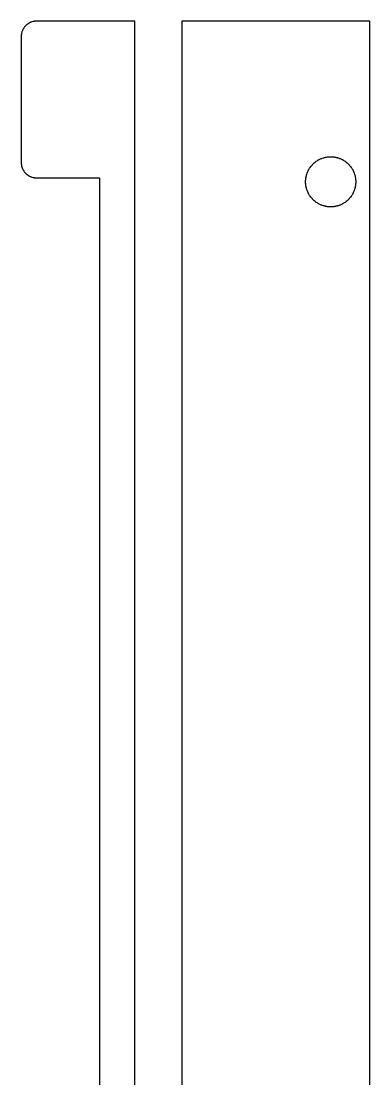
# Model space of a CAD drawing. Header units: metres. Extents: x -5 to 106, y 0 to 135.
# Drawn here: x -5 to 17.2, y 67.5 to 135 of the extents above; entities that cross this region are included whole.
import ezdxf

# ---------------------------------------------------------------- set-up
doc = ezdxf.new("R2010")
doc.units = ezdxf.units.M

msp = doc.modelspace()

# ---------------------------------------------------------------- linework, layer by layer
for p, q in [((-4.24219, 134.971), (-4.30859, 134.951)), ((-4.22461, 134.975), (-4.24219, 134.971)), ((-4.20801, 134.979), (-4.22461, 134.975)), ((-4.19043, 134.981), (-4.20801, 134.979)), ((-4.17383, 134.984), (-4.19043, 134.981)), ((-4.15625, 134.987), (-4.17383, 134.984)), ((-4.13965, 134.99), (-4.15625, 134.987)), ((-4.06934, 134.998), (-4.13965, 134.99)), ((-4.05273, 134.999), (-4.06934, 134.998)), ((-4.03516, 134.999), (-4.05273, 134.999)), ((-4.01758, 135), (-4.03516, 134.999)), ((2.25, 135), (-4.01758, 135)), ((2.25, 43.25), (2.25, 135)), ((17.25, 135), (5.25, 135)), ((5.25, 135), (5.25, 43.25)), ((17.2354, 43.168), (17.25, 135)), ((-4.95117, 134.309), (-4.9707, 134.242)), ((-4.93359, 134.358), (-4.95117, 134.309)), ((-4.92676, 134.375), (-4.93359, 134.358)), ((-4.9209, 134.391), (-4.92676, 134.375)), ((-4.91309, 134.406), (-4.9209, 134.391)), ((-4.90625, 134.423), (-4.91309, 134.406)), ((-4.88281, 134.47), (-4.90625, 134.423)), ((-4.875, 134.484), (-4.88281, 134.47)), ((-4.86621, 134.5), (-4.875, 134.484)), ((-4.85742, 134.515), (-4.86621, 134.5)), ((-4.84766, 134.53), (-4.85742, 134.515)), ((-4.83887, 134.545), (-4.84766, 134.53)), ((-4.8291, 134.56), (-4.83887, 134.545)), ((-4.81934, 134.573), (-4.8291, 134.56)), ((-4.80859, 134.588), (-4.81934, 134.573)), ((-4.79883, 134.602), (-4.80859, 134.588)), ((-4.77734, 134.629), (-4.79883, 134.602)), ((-4.76562, 134.643), (-4.77734, 134.629)), ((-4.75488, 134.656), (-4.76562, 134.643)), ((-4.71973, 134.694), (-4.75488, 134.656)), ((-4.69434, 134.72), (-4.71973, 134.694)), ((-4.65625, 134.755), (-4.69434, 134.72)), ((-4.64258, 134.766), (-4.65625, 134.755)), ((-4.62891, 134.777), (-4.64258, 134.766)), ((-4.60156, 134.799), (-4.62891, 134.777)), ((-4.58789, 134.809), (-4.60156, 134.799)), ((-4.57324, 134.819), (-4.58789, 134.809)), ((-4.55957, 134.829), (-4.57324, 134.819)), ((-4.54492, 134.839), (-4.55957, 134.829)), ((-4.53027, 134.848), (-4.54492, 134.839)), ((-4.51465, 134.857), (-4.53027, 134.848)), ((-4.5, 134.866), (-4.51465, 134.857)), ((-4.48438, 134.875), (-4.5, 134.866)), ((-4.46973, 134.883), (-4.48438, 134.875)), ((-4.42285, 134.906), (-4.46973, 134.883)), ((-4.40625, 134.913), (-4.42285, 134.906)), ((-4.39062, 134.921), (-4.40625, 134.913)), ((-4.375, 134.927), (-4.39062, 134.921)), ((-4.3584, 134.934), (-4.375, 134.927)), ((-4.30859, 134.951), (-4.3584, 134.934)), ((-4.99902, 134.035), (-5, 134.018)), ((-5, 134.018), (-5, 125.982)), ((-4.99805, 134.069), (-4.99902, 134.053)), ((-4.99902, 134.053), (-4.99902, 134.035)), ((-4.99023, 134.14), (-4.99805, 134.069)), ((-4.9873, 134.156), (-4.99023, 134.14)), ((-4.98438, 134.174), (-4.9873, 134.156)), ((-4.98145, 134.19), (-4.98438, 134.174)), ((-4.97852, 134.208), (-4.98145, 134.19)), ((-4.97461, 134.225), (-4.97852, 134.208)), ((-4.9707, 134.242), (-4.97461, 134.225)), ((14.0488, 126.188), (14.0996, 126.212)), ((14.0996, 126.212), (14.1504, 126.233)), ((14.1504, 126.233), (14.1768, 126.244)), ((14.1768, 126.244), (14.2031, 126.254)), ((14.2031, 126.254), (14.2822, 126.28)), ((14.2822, 126.28), (14.3086, 126.288)), ((14.3086, 126.288), (14.3359, 126.296)), ((14.3359, 126.296), (14.3633, 126.303)), ((14.3633, 126.303), (14.3896, 126.309)), ((14.3896, 126.309), (14.417, 126.315)), ((14.417, 126.315), (14.4443, 126.32)), ((14.4443, 126.32), (14.4717, 126.326)), ((14.4717, 126.326), (14.5, 126.33)), ((14.5, 126.33), (14.5547, 126.338)), ((14.5547, 126.338), (14.583, 126.341)), ((14.583, 126.341), (14.6104, 126.344)), ((14.6104, 126.344), (14.6387, 126.346)), ((14.6387, 126.346), (14.666, 126.348)), ((14.666, 126.348), (14.7217, 126.35)), ((14.7217, 126.35), (14.7783, 126.35)), ((14.7783, 126.35), (14.834, 126.348)), ((14.834, 126.348), (14.8613, 126.346)), ((14.8613, 126.346), (14.8896, 126.344)), ((14.8896, 126.344), (14.917, 126.341)), ((14.917, 126.341), (14.9453, 126.338)), ((14.9453, 126.338), (15, 126.33)), ((15, 126.33), (15.0283, 126.326)), ((15.0283, 126.326), (15.0557, 126.32)), ((15.0557, 126.32), (15.083, 126.315)), ((15.083, 126.315), (15.1104, 126.309)), ((15.1104, 126.309), (15.1367, 126.303)), ((15.1367, 126.303), (15.1641, 126.296)), ((15.1641, 126.296), (15.1914, 126.288)), ((15.1914, 126.288), (15.2178, 126.28)), ((15.2178, 126.28), (15.2969, 126.254)), ((15.2969, 126.254), (15.3232, 126.244)), ((15.3232, 126.244), (15.3496, 126.233)), ((15.3496, 126.233), (15.4004, 126.212)), ((15.4004, 126.212), (15.4512, 126.188)), ((-5, 125.982), (-4.99902, 125.965)), ((-4.99902, 125.965), (-4.99902, 125.947)), ((-4.99902, 125.947), (-4.99805, 125.931)), ((-4.99805, 125.931), (-4.99023, 125.86)), ((-4.99023, 125.86), (-4.9873, 125.844)), ((-4.9873, 125.844), (-4.98438, 125.826)), ((-4.98438, 125.826), (-4.98145, 125.81)), ((-4.98145, 125.81), (-4.97852, 125.792)), ((-4.97852, 125.792), (-4.97461, 125.775)), ((-4.97461, 125.775), (-4.9707, 125.758)), ((-4.9707, 125.758), (-4.95117, 125.691)), ((-4.95117, 125.691), (-4.93359, 125.642)), ((-4.93359, 125.642), (-4.92676, 125.625)), ((-4.92676, 125.625), (-4.9209, 125.609)), ((-4.9209, 125.609), (-4.91309, 125.594)), ((-4.91309, 125.594), (-4.90625, 125.577)), ((-4.90625, 125.577), (-4.88281, 125.53)), ((-4.88281, 125.53), (-4.875, 125.516)), ((13.3369, 125.501), (13.3643, 125.55)), ((13.3643, 125.55), (13.3789, 125.574)), ((13.3789, 125.574), (13.4082, 125.621)), ((13.4082, 125.621), (13.4395, 125.668)), ((13.4395, 125.668), (13.4893, 125.735)), ((13.4893, 125.735), (13.542, 125.8)), ((13.542, 125.8), (13.5605, 125.82)), ((13.5605, 125.82), (13.5801, 125.841)), ((13.5801, 125.841), (13.5986, 125.861)), ((13.5986, 125.861), (13.6182, 125.882)), ((13.6182, 125.882), (13.6387, 125.901)), ((13.6387, 125.901), (13.6592, 125.92)), ((13.6592, 125.92), (13.6797, 125.939)), ((13.6797, 125.939), (13.7002, 125.958)), ((13.7002, 125.958), (13.7646, 126.011)), ((13.7646, 126.011), (13.832, 126.061)), ((13.832, 126.061), (13.8789, 126.092)), ((13.8789, 126.092), (13.9258, 126.121)), ((13.9258, 126.121), (13.9502, 126.136)), ((13.9502, 126.136), (13.999, 126.163)), ((13.999, 126.163), (14.0234, 126.176)), ((14.0234, 126.176), (14.0488, 126.188)), ((15.4512, 126.188), (15.4766, 126.176)), ((15.4766, 126.176), (15.501, 126.163)), ((15.501, 126.163), (15.5498, 126.136)), ((15.5498, 126.136), (15.5742, 126.121)), ((15.5742, 126.121), (15.6211, 126.092)), ((15.6211, 126.092), (15.668, 126.061)), ((15.668, 126.061), (15.7354, 126.011)), ((15.7354, 126.011), (15.7998, 125.958)), ((15.7998, 125.958), (15.8203, 125.939)), ((15.8203, 125.939), (15.8408, 125.92)), ((15.8408, 125.92), (15.8613, 125.901)), ((15.8613, 125.901), (15.8818, 125.882)), ((15.8818, 125.882), (15.9014, 125.861)), ((15.9014, 125.861), (15.9199, 125.841)), ((15.9199, 125.841), (15.9395, 125.82)), ((15.9395, 125.82), (15.958, 125.8)), ((15.958, 125.8), (16.0107, 125.735)), ((16.0107, 125.735), (16.0605, 125.668)), ((16.0605, 125.668), (16.0918, 125.621)), ((16.0918, 125.621), (16.1211, 125.574)), ((16.1211, 125.574), (16.1357, 125.55)), ((16.1357, 125.55), (16.1631, 125.501)), ((-4.875, 125.516), (-4.86621, 125.5)), ((-4.86621, 125.5), (-4.85742, 125.485)), ((-4.85742, 125.485), (-4.84766, 125.47)), ((-4.84766, 125.47), (-4.83887, 125.455)), ((-4.83887, 125.455), (-4.8291, 125.44)), ((-4.8291, 125.44), (-4.81934, 125.427)), ((-4.81934, 125.427), (-4.80859, 125.412)), ((-4.80859, 125.412), (-4.79883, 125.398)), ((-4.79883, 125.398), (-4.77734, 125.371)), ((-4.77734, 125.371), (-4.76562, 125.357)), ((-4.76562, 125.357), (-4.75488, 125.344)), ((-4.75488, 125.344), (-4.71973, 125.306)), ((-4.71973, 125.306), (-4.69434, 125.28)), ((-4.69434, 125.28), (-4.65625, 125.245)), ((-4.65625, 125.245), (-4.64258, 125.234)), ((-4.64258, 125.234), (-4.62891, 125.223)), ((-4.62891, 125.223), (-4.60156, 125.201)), ((-4.60156, 125.201), (-4.58789, 125.191)), ((-4.58789, 125.191), (-4.57324, 125.181)), ((-4.57324, 125.181), (-4.55957, 125.171)), ((-4.55957, 125.171), (-4.54492, 125.161)), ((-4.54492, 125.161), (-4.53027, 125.152)), ((-4.53027, 125.152), (-4.51465, 125.143)), ((-4.51465, 125.143), (-4.5, 125.134)), ((-4.5, 125.134), (-4.48438, 125.125)), ((-4.48438, 125.125), (-4.46973, 125.117)), ((-4.46973, 125.117), (-4.42285, 125.094)), ((-4.42285, 125.094), (-4.40625, 125.087)), ((-4.40625, 125.087), (-4.39062, 125.079)), ((-4.39062, 125.079), (-4.375, 125.073)), ((-4.375, 125.073), (-4.3584, 125.066)), ((-4.3584, 125.066), (-4.30859, 125.049)), ((-4.30859, 125.049), (-4.24219, 125.029)), ((-4.24219, 125.029), (-4.22461, 125.025)), ((-4.22461, 125.025), (-4.20801, 125.021)), ((-4.20801, 125.021), (-4.19043, 125.019)), ((-4.19043, 125.019), (-4.17383, 125.016)), ((-4.17383, 125.016), (-4.15625, 125.013)), ((-4.15625, 125.013), (-4.13965, 125.01)), ((-4.13965, 125.01), (-4.06934, 125.002)), ((-4.06934, 125.002), (-4.05273, 125.001)), ((-4.05273, 125.001), (-4.03516, 125.001)), ((-4.03516, 125.001), (-4.01758, 125)), ((-4.01758, 125), (0, 125)), ((0, 125), (0, 65)), ((13.1523, 124.834), (13.1543, 124.861)), ((13.1543, 124.861), (13.1562, 124.89)), ((13.1562, 124.89), (13.1592, 124.917)), ((13.1592, 124.917), (13.1621, 124.945)), ((13.1621, 124.945), (13.1699, 125)), ((13.1699, 125), (13.1738, 125.028)), ((13.1738, 125.028), (13.1797, 125.056)), ((13.1797, 125.056), (13.1846, 125.083)), ((13.1846, 125.083), (13.1914, 125.11)), ((13.1914, 125.11), (13.1973, 125.137)), ((13.1973, 125.137), (13.2041, 125.164)), ((13.2041, 125.164), (13.2119, 125.191)), ((13.2119, 125.191), (13.2197, 125.218)), ((13.2197, 125.218), (13.2461, 125.297)), ((13.2461, 125.297), (13.2559, 125.323)), ((13.2559, 125.323), (13.2666, 125.35)), ((13.2666, 125.35), (13.2881, 125.4)), ((13.2881, 125.4), (13.3115, 125.451)), ((13.3115, 125.451), (13.3242, 125.477)), ((13.3242, 125.477), (13.3369, 125.501)), ((16.1631, 125.501), (16.1758, 125.477)), ((16.1758, 125.477), (16.1885, 125.451)), ((16.1885, 125.451), (16.2119, 125.4)), ((16.2119, 125.4), (16.2334, 125.35)), ((16.2334, 125.35), (16.2441, 125.323)), ((16.2441, 125.323), (16.2539, 125.297)), ((16.2539, 125.297), (16.2803, 125.218)), ((16.2803, 125.218), (16.2881, 125.191)), ((16.2881, 125.191), (16.2959, 125.164)), ((16.2959, 125.164), (16.3027, 125.137)), ((16.3027, 125.137), (16.3086, 125.11)), ((16.3086, 125.11), (16.3154, 125.083)), ((16.3154, 125.083), (16.3203, 125.056)), ((16.3203, 125.056), (16.3262, 125.028)), ((16.3262, 125.028), (16.3301, 125)), ((16.3301, 125), (16.3379, 124.945)), ((16.3379, 124.945), (16.3408, 124.917)), ((16.3408, 124.917), (16.3438, 124.89)), ((16.3438, 124.89), (16.3457, 124.861)), ((16.3457, 124.861), (16.3477, 124.834)), ((13.1504, 124.778), (13.1523, 124.834)), ((13.1504, 124.722), (13.1504, 124.778)), ((13.1523, 124.666), (13.1504, 124.722)), ((13.1543, 124.639), (13.1523, 124.666)), ((13.1562, 124.61), (13.1543, 124.639)), ((13.1592, 124.583), (13.1562, 124.61)), ((13.1621, 124.555), (13.1592, 124.583)), ((13.1699, 124.5), (13.1621, 124.555)), ((13.1738, 124.472), (13.1699, 124.5)), ((13.1797, 124.444), (13.1738, 124.472)), ((13.1846, 124.417), (13.1797, 124.444)), ((13.1914, 124.39), (13.1846, 124.417)), ((13.1973, 124.363), (13.1914, 124.39)), ((13.2041, 124.336), (13.1973, 124.363)), ((13.2119, 124.309), (13.2041, 124.336)), ((13.2197, 124.282), (13.2119, 124.309)), ((13.2461, 124.203), (13.2197, 124.282)), ((13.2559, 124.177), (13.2461, 124.203)), ((13.2666, 124.15), (13.2559, 124.177)), ((16.2441, 124.177), (16.2334, 124.15)), ((16.2539, 124.203), (16.2441, 124.177)), ((16.2803, 124.282), (16.2539, 124.203)), ((16.2881, 124.309), (16.2803, 124.282)), ((16.2959, 124.336), (16.2881, 124.309)), ((16.3027, 124.363), (16.2959, 124.336)), ((16.3086, 124.39), (16.3027, 124.363)), ((16.3154, 124.417), (16.3086, 124.39)), ((16.3203, 124.444), (16.3154, 124.417)), ((16.3262, 124.472), (16.3203, 124.444)), ((16.3301, 124.5), (16.3262, 124.472)), ((16.3379, 124.555), (16.3301, 124.5)), ((16.3408, 124.583), (16.3379, 124.555)), ((16.3438, 124.61), (16.3408, 124.583)), ((16.3457, 124.639), (16.3438, 124.61)), ((16.3477, 124.666), (16.3457, 124.639)), ((16.3477, 124.834), (16.3496, 124.778)), ((16.3496, 124.722), (16.3477, 124.666)), ((16.3496, 124.778), (16.3496, 124.722)), ((13.2881, 124.1), (13.2666, 124.15)), ((13.3115, 124.049), (13.2881, 124.1)), ((13.3242, 124.023), (13.3115, 124.049)), ((13.3369, 123.999), (13.3242, 124.023)), ((13.3643, 123.95), (13.3369, 123.999)), ((13.3789, 123.926), (13.3643, 123.95)), ((13.4082, 123.879), (13.3789, 123.926)), ((13.4395, 123.832), (13.4082, 123.879)), ((13.4893, 123.765), (13.4395, 123.832)), ((13.542, 123.7), (13.4893, 123.765)), ((13.5605, 123.68), (13.542, 123.7)), ((13.5801, 123.659), (13.5605, 123.68)), ((13.5986, 123.639), (13.5801, 123.659)), ((13.6182, 123.618), (13.5986, 123.639)), ((13.6387, 123.599), (13.6182, 123.618)), ((13.6592, 123.58), (13.6387, 123.599)), ((13.6797, 123.561), (13.6592, 123.58)), ((13.7002, 123.542), (13.6797, 123.561)), ((13.7646, 123.489), (13.7002, 123.542)), ((15.7998, 123.542), (15.7354, 123.489)), ((15.8203, 123.561), (15.7998, 123.542)), ((15.8408, 123.58), (15.8203, 123.561)), ((15.8613, 123.599), (15.8408, 123.58)), ((15.8818, 123.618), (15.8613, 123.599)), ((15.9014, 123.639), (15.8818, 123.618)), ((15.9199, 123.659), (15.9014, 123.639)), ((15.9395, 123.68), (15.9199, 123.659)), ((15.958, 123.7), (15.9395, 123.68)), ((16.0107, 123.765), (15.958, 123.7)), ((16.0605, 123.832), (16.0107, 123.765)), ((16.0918, 123.879), (16.0605, 123.832)), ((16.1211, 123.926), (16.0918, 123.879)), ((16.1357, 123.95), (16.1211, 123.926)), ((16.1631, 123.999), (16.1357, 123.95)), ((16.1758, 124.023), (16.1631, 123.999)), ((16.1885, 124.049), (16.1758, 124.023)), ((16.2119, 124.1), (16.1885, 124.049)), ((16.2334, 124.15), (16.2119, 124.1)), ((13.832, 123.439), (13.7646, 123.489)), ((13.8789, 123.408), (13.832, 123.439)), ((13.9258, 123.379), (13.8789, 123.408)), ((13.9502, 123.364), (13.9258, 123.379)), ((13.999, 123.337), (13.9502, 123.364)), ((14.0234, 123.324), (13.999, 123.337)), ((14.0488, 123.312), (14.0234, 123.324)), ((14.0996, 123.288), (14.0488, 123.312)), ((14.1504, 123.267), (14.0996, 123.288)), ((14.1768, 123.256), (14.1504, 123.267)), ((14.2031, 123.246), (14.1768, 123.256)), ((14.2822, 123.22), (14.2031, 123.246)), ((14.3086, 123.212), (14.2822, 123.22)), ((14.3359, 123.204), (14.3086, 123.212)), ((14.3633, 123.197), (14.3359, 123.204)), ((14.3896, 123.191), (14.3633, 123.197)), ((14.417, 123.185), (14.3896, 123.191)), ((14.4443, 123.18), (14.417, 123.185)), ((14.4717, 123.174), (14.4443, 123.18)), ((14.5, 123.17), (14.4717, 123.174)), ((14.5547, 123.162), (14.5, 123.17)), ((14.583, 123.159), (14.5547, 123.162)), ((14.6104, 123.156), (14.583, 123.159)), ((14.6387, 123.154), (14.6104, 123.156)), ((14.666, 123.152), (14.6387, 123.154)), ((14.7217, 123.15), (14.666, 123.152)), ((14.7783, 123.15), (14.7217, 123.15)), ((14.834, 123.152), (14.7783, 123.15)), ((14.8613, 123.154), (14.834, 123.152)), ((14.8896, 123.156), (14.8613, 123.154)), ((14.917, 123.159), (14.8896, 123.156)), ((14.9453, 123.162), (14.917, 123.159)), ((15, 123.17), (14.9453, 123.162)), ((15.0283, 123.174), (15, 123.17)), ((15.0557, 123.18), (15.0283, 123.174)), ((15.083, 123.185), (15.0557, 123.18)), ((15.1104, 123.191), (15.083, 123.185)), ((15.1367, 123.197), (15.1104, 123.191)), ((15.1641, 123.204), (15.1367, 123.197)), ((15.1914, 123.212), (15.1641, 123.204)), ((15.2178, 123.22), (15.1914, 123.212)), ((15.2969, 123.246), (15.2178, 123.22)), ((15.3232, 123.256), (15.2969, 123.246)), ((15.3496, 123.267), (15.3232, 123.256)), ((15.4004, 123.288), (15.3496, 123.267)), ((15.4512, 123.312), (15.4004, 123.288)), ((15.4766, 123.324), (15.4512, 123.312)), ((15.501, 123.337), (15.4766, 123.324)), ((15.5498, 123.364), (15.501, 123.337)), ((15.5742, 123.379), (15.5498, 123.364)), ((15.6211, 123.408), (15.5742, 123.379)), ((15.668, 123.439), (15.6211, 123.408)), ((15.7354, 123.489), (15.668, 123.439))]:
    msp.add_line(p, q)

doc.saveas('drawing.dxf')
